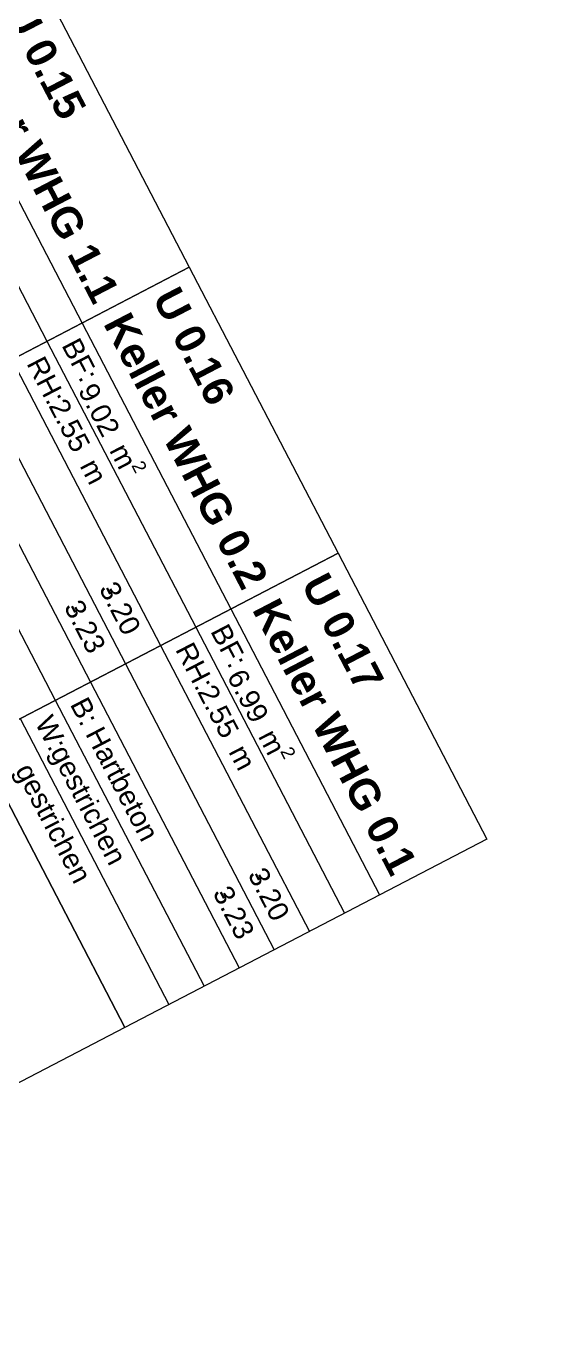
# Model space of a CAD drawing. Header units: metres. Extents: x 2740290.6 to 2740355.7, y 1267781.4 to 1267848.
# Drawn here: x 2740345.6 to 2740348.24, y 1267816.41 to 1267822.88 of the extents above; entities that cross this region are included whole.
import ezdxf

# ---------------------------------------------------------------- set-up
doc = ezdxf.new("R2010")
doc.units = ezdxf.units.M
doc.header["$PDMODE"] = 2
doc.header["$PDSIZE"] = -2
for name, color, linetype in [('080 Raum Innen Text', 7, 'Continuous'), ('080 Raum Innen Textrahmen', 7, 'Continuous'), ('110 Bemassungen Ausführung', 7, 'Continuous')]:
    doc.layers.add(name, color=color, linetype=linetype)
doc.styles.add('ERSTELLTER_STIL_1', font='arial.ttf')
doc.styles.add('ERSTELLTER_STIL_2', font='arial.ttf')
doc.dimstyles.new('ERSTELLTER_STIL__4', dxfattribs={"dimtxt": 0.1, "dimasz": 0.0475, "dimexe": 0.18, "dimexo": 0.3, "dimgap": 0, "dimtad": 1, "dimtih": 1, "dimtoh": 1, "dimzin": 0, "dimdsep": 46, "dimtxsty": 'ERSTELLTER_STIL_1', "dimblk": 'ARROWHEAD_6', "dimblk1": 'ARROWHEAD_6', "dimblk2": 'ARROWHEAD_6', "dimcen": 0.09, "dimclrd": 7, "dimclre": 7, "dimclrt": 7, "dimazin": 0, "dimtfac": 1, "dimtdec": 4, "dimtmove": 0, "dimatfit": 3, "dimfxl": 1, "dimtolj": 1, "dimtzin": 0, "dimarcsym": 0})

# ---------------------------------------------------------------- blocks, each defined once
blk = doc.blocks.new('ARROWHEAD_6')
at = {"color": 0, "linetype": 'Continuous', "lineweight": 0}
for p, q in [((0, 0), (-1, 0)), ((-0.5, -0.5), (0.5, 0.5))]:
    blk.add_line(p, q, dxfattribs=at)
blk = doc.blocks.new('*D954')
at = {"layer": '110 Bemassungen Ausführung', "color": 7, "linetype": 'Continuous', "lineweight": -2, "transparency": 16777216}
for p, q in [((2740335.9286, 1267824.0654), (2740339.2829, 1267825.8109)), ((2740339.1452, 1267825.6856), (2740343.1851, 1267817.9221)), ((2740347.2812, 1267810.0508), (2740343.2374, 1267817.8217)), ((2740344.1085, 1267808.3463), (2740347.4628, 1267810.0918))]:
    blk.add_line(p, q, dxfattribs=at)
at = {"layer": 'Defpoints', "color": 0, "linetype": 'Continuous', "transparency": 16777216}
for p in [(2740335.6625, 1267823.9269), (2740347.3031, 1267810.0087), (2740343.8424, 1267808.2078)]:
    blk.add_point(p, dxfattribs=at)
at = {"layer": '110 Bemassungen Ausführung', "color": 7, "linetype": 'Continuous', "lineweight": -2, "transparency": 16777216}
for p, xscale, yscale, zscale, rotation in [((2740339.1232, 1267825.7278), 0.04750000000000001, 0.04750000000000001, 0.04750000000000001, 117.4914402809063), ((2740347.3031, 1267810.0087), 0.0475, 0.0475, 0.0475, 297.4914402809063)]:
    blk.add_blockref('ARROWHEAD_6', p, dxfattribs=dict(at, xscale=xscale, yscale=yscale, zscale=zscale, rotation=rotation))
at = {"layer": '110 Bemassungen Ausführung', "color": 7, "linetype": 'Continuous', "lineweight": 13, "transparency": 16777216, "insert": (2740343.2113, 1267817.8719), "char_height": 0.1, "attachment_point": 5, "style": 'ERSTELLTER_STIL_1'}
blk.add_mtext('\\A1;17.72', dxfattribs=at)
blk = doc.blocks.new('*D958')
at = {"layer": '110 Bemassungen Ausführung', "color": 7, "linetype": 'Continuous', "lineweight": -2, "transparency": 16777216}
for p, q in [((2740313.0304, 1267838.0328), (2740328.9841, 1267846.3347)), ((2740328.8463, 1267846.2095), (2740342.2069, 1267820.5347)), ((2740355.5233, 1267794.9447), (2740342.26, 1267820.4326)), ((2740354.3333, 1267794.2719), (2740355.705, 1267794.9857))]:
    blk.add_line(p, q, dxfattribs=at)
at = {"layer": 'Defpoints', "color": 0, "linetype": 'Continuous', "transparency": 16777216}
for p in [(2740312.7643, 1267837.8943), (2740355.5453, 1267794.9026), (2740354.0672, 1267794.1334)]:
    blk.add_point(p, dxfattribs=at)
at = {"layer": '110 Bemassungen Ausführung', "color": 7, "linetype": 'Continuous', "lineweight": -2, "transparency": 16777216}
for p, xscale, yscale, zscale, rotation in [((2740328.8244, 1267846.2516), 0.04750000000000001, 0.04750000000000001, 0.04750000000000001, 117.4914402809063), ((2740355.5453, 1267794.9026), 0.0475, 0.0475, 0.0475, 297.4914402809063)]:
    blk.add_blockref('ARROWHEAD_6', p, dxfattribs=dict(at, xscale=xscale, yscale=yscale, zscale=zscale, rotation=rotation))
at = {"layer": '110 Bemassungen Ausführung', "color": 7, "linetype": 'Continuous', "lineweight": 13, "transparency": 16777216, "insert": (2740342.2335, 1267820.4836), "char_height": 0.1, "attachment_point": 5, "style": 'ERSTELLTER_STIL_1'}
blk.add_mtext('\\A1;57.89', dxfattribs=at)

msp = doc.modelspace()

# ---------------------------------------------------------------- linework, layer by layer
at = {"layer": '080 Raum Innen Textrahmen', "color": 7, "linetype": 'Continuous', "lineweight": 13}
for p, q in [((2740345.6713, 1267823.0985, 2.5), (2740346.4098, 1267821.6792, 2.5)), ((2740345.139, 1267822.8216, 2.5), (2740345.8776, 1267821.4022, 2.5)), ((2740344.9648, 1267822.7309, 2.5), (2740345.7034, 1267821.3116, 2.5)), ((2740344.6135, 1267820.7444, 2.5), (2740346.4098, 1267821.6792, 2.5)), ((2740346.4098, 1267821.6792, 2.5), (2740344.6135, 1267820.7444, 2.5)), ((2740346.4098, 1267821.6792, 2.5), (2740347.1484, 1267820.2599, 2.5)), ((2740345.8776, 1267821.4022, 2.5), (2740346.6162, 1267819.9829, 2.5)), ((2740345.7034, 1267821.3116, 2.5), (2740346.4419, 1267819.8922, 2.5)), ((2740345.5291, 1267821.2209, 2.5), (2740346.2677, 1267819.8016, 2.5)), ((2740345.3549, 1267821.1302, 2.5), (2740346.0934, 1267819.7109, 2.5)), ((2740345.1806, 1267821.0395, 2.5), (2740345.9192, 1267819.6202, 2.5)), ((2740345.0064, 1267820.9489, 2.5), (2740345.7449, 1267819.5295, 2.5)), ((2740345.3521, 1267819.3251, 2.5), (2740347.1484, 1267820.2599, 2.5)), ((2740347.1484, 1267820.2599, 2.5), (2740345.3521, 1267819.3251, 2.5)), ((2740347.1484, 1267820.2599, 2.5), (2740347.887, 1267818.8406, 2.5)), ((2740346.6162, 1267819.9829, 2.5), (2740347.3548, 1267818.5636, 2.5)), ((2740346.4419, 1267819.8922, 2.5), (2740347.1805, 1267818.4729, 2.5)), ((2740346.2677, 1267819.8016, 2.5), (2740347.0063, 1267818.3822, 2.5)), ((2740346.0934, 1267819.7109, 2.5), (2740346.832, 1267818.2916, 2.5)), ((2740345.9192, 1267819.6202, 2.5), (2740346.6578, 1267818.2009, 2.5)), ((2740345.7449, 1267819.5295, 2.5), (2740346.4835, 1267818.1102, 2.5)), ((2740345.5707, 1267819.4389, 2.5), (2740346.3093, 1267818.0195, 2.5)), ((2740346.0907, 1267817.9058, 2.5), (2740345.3521, 1267819.3251, 2.5)), ((2740345.3521, 1267819.3251, 2.5), (2740346.0907, 1267817.9058, 2.5)), ((2740347.887, 1267818.8406, 2.5), (2740346.0907, 1267817.9058, 2.5)), ((2740346.0907, 1267817.9058, 2.5), (2740344.2943, 1267816.971, 2.5))]:
    msp.add_line(p, q, dxfattribs=at)

# ---------------------------------------------------------------- texts
at = {"layer": '080 Raum Innen Text', "color": 7, "lineweight": 13, "rotation": 297.49144}
for s, insert, char_height, attachment_point, style in [('\\A1;{\\pql;\\pt0;\\fArial|b1|i0|c0|p0;\\W1.000000;U 0.15}', (2740345.6196, 1267823.0153, 2.5), 0.15, 1, 'ERSTELLTER_STIL_2'), ('\\A1;{\\pql;\\pt0;\\fArial|b1|i0|c0|p0;\\W1.000000;Keller WHG 1.1}', (2740345.3756, 1267822.8883, 2.5), 0.15, 1, 'ERSTELLTER_STIL_2'), ('\\A1;{\\pql;\\pt0;\\fArial|b1|i0|c0|p0;\\W1.000000;U 0.16}', (2740346.3582, 1267821.596, 2.5), 0.15, 1, 'ERSTELLTER_STIL_2'), ('\\A1;{\\pql;\\pt0;\\fArial|b1|i0|c0|p0;\\W1.000000;Keller WHG 0.2}', (2740346.1142, 1267821.469, 2.5), 0.15, 1, 'ERSTELLTER_STIL_2'), ('\\A1;{\\pql;\\pt0;\\fArial|b0|i0|c0|p0;\\W1.000000;BF:}', (2740345.863, 1267821.3383, 2.5), 0.1, 1, 'ERSTELLTER_STIL_1'), ('\\A1;{\\pql;\\pt0;\\fArial|b0|i0|c0|p0;\\W1.000000;RH:}', (2740345.6887, 1267821.2476, 2.5), 0.1, 1, 'ERSTELLTER_STIL_1'), ('\\A1;{\\pql;\\pt0,0.05;\\fArial|b0|i0|c0|p0;\\W1.000000;9.02\\fArial|b0|i0|c0|p0;\\W1.000000;\\A1{\\H.66x;\\S^  ;}\\fArial|b0|i0|c0|p0;\\W1.000000; m\\fArial|b0|i0|c0|p0;\\W1.000000;\\A1{\\H.66x;\\S2^  ;}}', (2740345.9707, 1267821.1281, 2.5), 0.1, 1, 'ERSTELLTER_STIL_1'), ('\\A1;{\\pql;\\pt0,0.05;\\fArial|b0|i0|c0|p0;\\W1.000000;2.55\\fArial|b0|i0|c0|p0;\\W1.000000;\\A1{\\H.66x;\\S^  ;}\\fArial|b0|i0|c0|p0;\\W1.000000; m\\fArial|b0|i0|c0|p0;\\W1.000000;\\A1{\\H.66x;\\S^  ;}}', (2740345.7978, 1267821.0381, 2.5), 0.1, 1, 'ERSTELLTER_STIL_1'), ('\\A1;{\\pqr;\\pt0,0.05;\\fArial|b0|i0|c0|p0;\\W1.000000;3.20\\fArial|b0|i0|c0|p0;\\W1.000000;\\A1{\\H.66x;\\S^  ;}\\fArial|b0|i0|c0|p0;\\W1.000000;\\fArial|b0|i0|c0|p0;\\W1.000000;\\A1{\\H.66x;\\S^  ;}}', (2740346.1978, 1267819.8437, 2.5), 0.1, 3, 'ERSTELLTER_STIL_1'), ('\\A1;{\\pql;\\pt0;\\fArial|b1|i0|c0|p0;\\W1.000000;U 0.17}', (2740347.0967, 1267820.1766, 2.5), 0.15, 1, 'ERSTELLTER_STIL_2'), ('\\A1;{\\pql;\\pt0;\\fArial|b0|i0|c0|p0;\\W1.000000;-}', (2740346.0535, 1267820.121, 2.5), 0.1, 1, 'ERSTELLTER_STIL_1'), ('\\A1;{\\pqr;\\pt0,0.05;\\fArial|b0|i0|c0|p0;\\W1.000000;3.23\\fArial|b0|i0|c0|p0;\\W1.000000;\\A1{\\H.66x;\\S^  ;}\\fArial|b0|i0|c0|p0;\\W1.000000;\\fArial|b0|i0|c0|p0;\\W1.000000;\\A1{\\H.66x;\\S^  ;}}', (2740346.0236, 1267819.7531, 2.5), 0.1, 3, 'ERSTELLTER_STIL_1'), ('\\A1;{\\pql;\\pt0;\\fArial|b0|i0|c0|p0;\\W1.000000;-}', (2740345.8793, 1267820.0303, 2.5), 0.1, 1, 'ERSTELLTER_STIL_1'), ('\\A1;{\\pql;\\pt0;\\fArial|b1|i0|c0|p0;\\W1.000000;Keller WHG 0.1}', (2740346.8528, 1267820.0497, 2.5), 0.15, 1, 'ERSTELLTER_STIL_2'), ('\\A1;{\\pql;\\pt0;\\fArial|b0|i0|c0|p0;\\W1.000000;BF:}', (2740346.6016, 1267819.9189, 2.5), 0.1, 1, 'ERSTELLTER_STIL_1'), ('\\A1;{\\pql;\\pt0;\\fArial|b0|i0|c0|p0;\\W1.000000;RH:}', (2740346.4273, 1267819.8283, 2.5), 0.1, 1, 'ERSTELLTER_STIL_1'), ('\\A1;{\\pql;\\pt0,0.05;\\fArial|b0|i0|c0|p0;\\W1.000000;6.99\\fArial|b0|i0|c0|p0;\\W1.000000;\\A1{\\H.66x;\\S^  ;}\\fArial|b0|i0|c0|p0;\\W1.000000; m\\fArial|b0|i0|c0|p0;\\W1.000000;\\A1{\\H.66x;\\S2^  ;}}', (2740346.7093, 1267819.7088, 2.5), 0.1, 1, 'ERSTELLTER_STIL_1'), ('\\A1;{\\pql;\\pt0,0.05;\\fArial|b0|i0|c0|p0;\\W1.000000;2.55\\fArial|b0|i0|c0|p0;\\W1.000000;\\A1{\\H.66x;\\S^  ;}\\fArial|b0|i0|c0|p0;\\W1.000000; m\\fArial|b0|i0|c0|p0;\\W1.000000;\\A1{\\H.66x;\\S^  ;}}', (2740346.5363, 1267819.6188, 2.5), 0.1, 1, 'ERSTELLTER_STIL_1'), ('\\A1;{\\pql;\\pt0;\\fArial|b0|i0|c0|p0;\\W1.000000;B:}', (2740345.9046, 1267819.5562, 2.5), 0.1, 1, 'ERSTELLTER_STIL_1'), ('\\A1;{\\pql;\\pt0;\\fArial|b0|i0|c0|p0;\\W1.000000;W:}', (2740345.7303, 1267819.4656, 2.5), 0.1, 1, 'ERSTELLTER_STIL_1'), ('\\A1;{\\pql;\\pt0;\\fArial|b0|i0|c0|p0;\\W1.000000;Hartbeton}', (2740345.9808, 1267819.4098, 2.5), 0.1, 1, 'ERSTELLTER_STIL_1'), ('\\A1;{\\pql;\\pt0;\\fArial|b0|i0|c0|p0;\\W1.000000;gestrichen}', (2740345.8065, 1267819.3191, 2.5), 0.1, 1, 'ERSTELLTER_STIL_1'), ('\\A1;{\\pql;\\pt0;\\fArial|b0|i0|c0|p0;\\W1.000000;gestrichen}', (2740345.6323, 1267819.2285, 2.5), 0.1, 1, 'ERSTELLTER_STIL_1'), ('\\A1;{\\pqr;\\pt0,0.05;\\fArial|b0|i0|c0|p0;\\W1.000000;3.20\\fArial|b0|i0|c0|p0;\\W1.000000;\\A1{\\H.66x;\\S^  ;}\\fArial|b0|i0|c0|p0;\\W1.000000;\\fArial|b0|i0|c0|p0;\\W1.000000;\\A1{\\H.66x;\\S^  ;}}', (2740346.9364, 1267818.4244, 2.5), 0.1, 3, 'ERSTELLTER_STIL_1'), ('\\A1;{\\pql;\\pt0;\\fArial|b0|i0|c0|p0;\\W1.000000;-}', (2740346.7921, 1267818.7017, 2.5), 0.1, 1, 'ERSTELLTER_STIL_1'), ('\\A1;{\\pqr;\\pt0,0.05;\\fArial|b0|i0|c0|p0;\\W1.000000;3.23\\fArial|b0|i0|c0|p0;\\W1.000000;\\A1{\\H.66x;\\S^  ;}\\fArial|b0|i0|c0|p0;\\W1.000000;\\fArial|b0|i0|c0|p0;\\W1.000000;\\A1{\\H.66x;\\S^  ;}}', (2740346.7622, 1267818.3337, 2.5), 0.1, 3, 'ERSTELLTER_STIL_1'), ('\\A1;{\\pql;\\pt0;\\fArial|b0|i0|c0|p0;\\W1.000000;-}', (2740346.6179, 1267818.611, 2.5), 0.1, 1, 'ERSTELLTER_STIL_1')]:
    msp.add_mtext(s, dxfattribs=dict(at, insert=insert, char_height=char_height, attachment_point=attachment_point, style=style))

# ---------------------------------------------------------------- dimensions: what is measured, and where the dimension line sits
at = {"layer": '110 Bemassungen Ausführung', "color": 7, "linetype": 'Continuous', "lineweight": 13}
for base, p1, p2, picture, middle in [((2740355.5453, 1267794.9026, 2.5), (2740312.7643, 1267837.8943, 2.5), (2740354.0672, 1267794.1334, 2.5), '*D958', (2740342.2335, 1267820.4836, 2.5)), ((2740347.3031, 1267810.0087, 2.5), (2740335.6625, 1267823.9269, 2.5), (2740343.8424, 1267808.2078, 2.5), '*D954', (2740343.2113, 1267817.8719, 2.5))]:
    dim = msp.add_linear_dim(base=base, p1=p1, p2=p2, angle=297.49144, dimstyle='ERSTELLTER_STIL__4', dxfattribs=at)
    dim.commit()
    dim.dimension.update_dxf_attribs({"geometry": picture, "text_midpoint": middle, "dimtype": 160})

doc.saveas('drawing.dxf')
